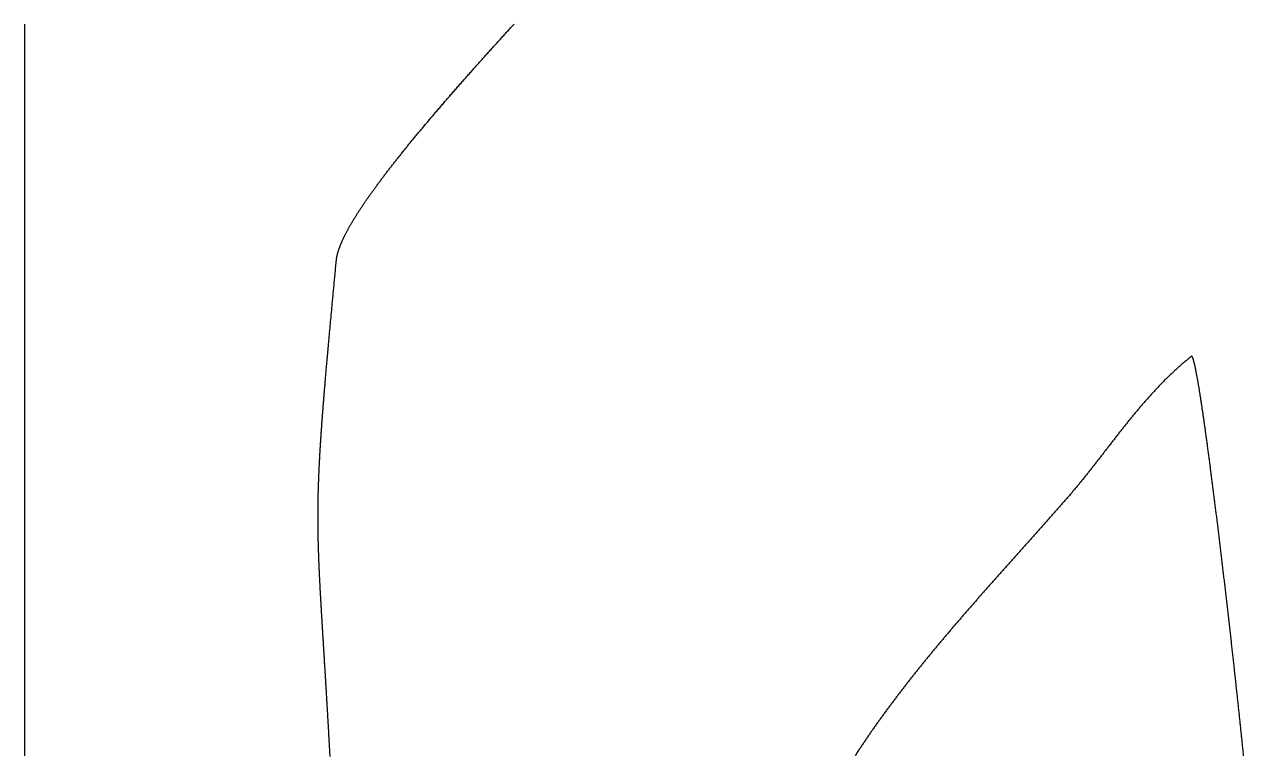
# Model space of a CAD drawing. Header units: metres. Extents: x -49 to 49, y -148 to 148.
# Drawn here: x -49.4 to 12.2, y 36.9 to 73.9 of the extents above; entities that cross this region are included whole.
import ezdxf

# ---------------------------------------------------------------- set-up
doc = ezdxf.new("R2010")
doc.units = ezdxf.units.M

msp = doc.modelspace()

# ---------------------------------------------------------------- linework, layer by layer
for points in [[(-49.402, 73.879), (-49.402, 73.829), (-49.402, 73.779), (-49.402, 73.729), (-49.402, 73.679), (-49.402, 73.629), (-49.402, 73.579), (-49.402, 73.529), (-49.402, 73.479), (-49.402, 73.429), (-49.402, 73.379), (-49.402, 73.329), (-49.402, 73.279), (-49.402, 73.229), (-49.402, 73.179), (-49.402, 73.129), (-49.402, 73.079), (-49.402, 73.029), (-49.402, 72.979), (-49.402, 72.929), (-49.402, 72.879), (-49.402, 72.829), (-49.402, 72.779), (-49.402, 72.729), (-49.402, 72.679), (-49.402, 72.629), (-49.402, 72.579), (-49.402, 72.529), (-49.402, 72.479), (-49.402, 72.429), (-49.402, 72.379), (-49.402, 72.329), (-49.402, 72.279), (-49.402, 72.229), (-49.402, 72.179), (-49.402, 72.129), (-49.402, 72.079), (-49.402, 72.029), (-49.402, 71.979), (-49.402, 71.929), (-49.402, 71.879), (-49.402, 71.829), (-49.402, 71.779), (-49.402, 71.729), (-49.402, 71.679), (-49.402, 71.629), (-49.402, 71.579), (-49.402, 71.529), (-49.402, 71.479), (-49.402, 71.429), (-49.402, 71.379), (-49.402, 71.329), (-49.402, 71.279), (-49.402, 71.229), (-49.402, 71.179), (-49.402, 71.129), (-49.402, 71.079), (-49.402, 71.029), (-49.402, 70.979), (-49.402, 70.929), (-49.402, 70.879), (-49.402, 70.829), (-49.402, 70.779), (-49.402, 70.729), (-49.402, 70.679), (-49.402, 70.629), (-49.402, 70.579), (-49.402, 70.529), (-49.402, 70.479), (-49.402, 70.429), (-49.402, 70.379), (-49.402, 70.329), (-49.402, 70.279), (-49.402, 70.229), (-49.402, 70.179), (-49.402, 70.129), (-49.402, 70.079), (-49.402, 70.029), (-49.402, 69.979), (-49.402, 69.929), (-49.402, 69.879), (-49.402, 69.829), (-49.402, 69.779), (-49.402, 69.729), (-49.402, 69.679), (-49.402, 69.629), (-49.402, 69.579), (-49.402, 69.529), (-49.402, 69.479), (-49.402, 69.429), (-49.402, 69.379), (-49.402, 69.329), (-49.402, 69.279), (-49.402, 69.229), (-49.402, 69.179), (-49.402, 69.129), (-49.402, 69.079), (-49.402, 69.029), (-49.402, 68.979), (-49.402, 68.929), (-49.402, 68.879), (-49.402, 68.829), (-49.402, 68.779), (-49.402, 68.729), (-49.402, 68.679), (-49.402, 68.629), (-49.402, 68.579), (-49.402, 68.529), (-49.402, 68.479), (-49.402, 68.429), (-49.402, 68.379), (-49.402, 68.329), (-49.402, 68.279), (-49.402, 68.229), (-49.402, 68.179), (-49.402, 68.129), (-49.402, 68.079), (-49.402, 68.029), (-49.402, 67.979), (-49.402, 67.929), (-49.402, 67.879), (-49.402, 67.829), (-49.402, 67.779), (-49.402, 67.729), (-49.402, 67.679), (-49.402, 67.629), (-49.402, 67.579), (-49.402, 67.529), (-49.402, 67.479), (-49.402, 67.429), (-49.402, 67.379), (-49.402, 67.329), (-49.402, 67.279), (-49.402, 67.229), (-49.402, 67.179), (-49.402, 67.129), (-49.402, 67.079), (-49.402, 67.029), (-49.402, 66.979), (-49.402, 66.929), (-49.402, 66.879), (-49.402, 66.829), (-49.402, 66.779), (-49.402, 66.729), (-49.402, 66.679), (-49.402, 66.629), (-49.402, 66.579), (-49.402, 66.529), (-49.402, 66.479), (-49.402, 66.429), (-49.402, 66.379), (-49.402, 66.329), (-49.402, 66.279), (-49.402, 66.229), (-49.402, 66.179), (-49.402, 66.129), (-49.402, 66.079), (-49.402, 66.029), (-49.402, 65.979), (-49.402, 65.929), (-49.402, 65.879), (-49.402, 65.829), (-49.402, 65.779), (-49.402, 65.729), (-49.402, 65.679), (-49.402, 65.629), (-49.402, 65.579), (-49.402, 65.529), (-49.402, 65.479), (-49.402, 65.429), (-49.402, 65.379), (-49.402, 65.329), (-49.402, 65.279), (-49.402, 65.229), (-49.402, 65.179), (-49.402, 65.129), (-49.402, 65.079), (-49.402, 65.029), (-49.402, 64.979), (-49.402, 64.929), (-49.402, 64.879), (-49.402, 64.829), (-49.402, 64.779), (-49.402, 64.729), (-49.402, 64.679), (-49.402, 64.629), (-49.402, 64.579), (-49.402, 64.529), (-49.402, 64.479), (-49.402, 64.429), (-49.402, 64.379), (-49.402, 64.329), (-49.402, 64.279), (-49.402, 64.229), (-49.402, 64.179), (-49.402, 64.129), (-49.402, 64.079), (-49.402, 64.029), (-49.402, 63.979), (-49.402, 63.929), (-49.402, 63.879), (-49.402, 63.829), (-49.402, 63.779), (-49.402, 63.729), (-49.402, 63.679), (-49.402, 63.629), (-49.402, 63.579), (-49.402, 63.529), (-49.402, 63.479), (-49.402, 63.429), (-49.402, 63.379), (-49.402, 63.329), (-49.402, 63.279), (-49.402, 63.229), (-49.402, 63.179), (-49.402, 63.129), (-49.402, 63.079), (-49.402, 63.029), (-49.402, 62.979), (-49.402, 62.929), (-49.402, 62.879), (-49.402, 62.829), (-49.402, 62.779), (-49.402, 62.729), (-49.402, 62.679), (-49.402, 62.629), (-49.402, 62.579), (-49.402, 62.529), (-49.402, 62.479), (-49.402, 62.429), (-49.402, 62.379), (-49.402, 62.329), (-49.402, 62.279), (-49.402, 62.229), (-49.402, 62.178), (-49.402, 62.128), (-49.402, 62.078), (-49.402, 62.028), (-49.402, 61.978), (-49.402, 61.928), (-49.402, 61.878), (-49.402, 61.828), (-49.402, 61.778), (-49.402, 61.728), (-49.402, 61.678), (-49.402, 61.628), (-49.402, 61.578), (-49.402, 61.528), (-49.402, 61.478), (-49.402, 61.428), (-49.402, 61.378), (-49.402, 61.328), (-49.402, 61.278), (-49.402, 61.228), (-49.402, 61.178), (-49.402, 61.128), (-49.402, 61.078), (-49.402, 61.028), (-49.402, 60.978), (-49.402, 60.928), (-49.402, 60.878), (-49.402, 60.828), (-49.402, 60.778), (-49.402, 60.728), (-49.402, 60.678), (-49.402, 60.628), (-49.402, 60.578), (-49.402, 60.528), (-49.402, 60.478), (-49.402, 60.428), (-49.402, 60.378), (-49.402, 60.328), (-49.402, 60.278), (-49.402, 60.228), (-49.402, 60.178), (-49.402, 60.128), (-49.402, 60.078), (-49.402, 60.028), (-49.402, 59.978), (-49.402, 59.928), (-49.402, 59.878), (-49.402, 59.828), (-49.402, 59.778), (-49.402, 59.728), (-49.402, 59.678), (-49.402, 59.628), (-49.402, 59.578), (-49.402, 59.528), (-49.402, 59.478), (-49.402, 59.428), (-49.402, 59.378), (-49.402, 59.328), (-49.402, 59.278), (-49.402, 59.228), (-49.402, 59.178), (-49.402, 59.128), (-49.402, 59.078), (-49.402, 59.028), (-49.402, 58.978), (-49.402, 58.928), (-49.402, 58.878), (-49.402, 58.828), (-49.402, 58.778), (-49.402, 58.728), (-49.402, 58.678), (-49.402, 58.628), (-49.402, 58.578), (-49.402, 58.528), (-49.402, 58.478), (-49.402, 58.428), (-49.402, 58.378), (-49.402, 58.328), (-49.402, 58.278), (-49.402, 58.228), (-49.402, 58.178), (-49.402, 58.128), (-49.402, 58.078), (-49.402, 58.028), (-49.402, 57.978), (-49.402, 57.928), (-49.402, 57.878), (-49.402, 57.828), (-49.402, 57.778), (-49.402, 57.728), (-49.402, 57.678), (-49.402, 57.628), (-49.402, 57.578), (-49.402, 57.528), (-49.402, 57.478), (-49.402, 57.428), (-49.402, 57.378), (-49.402, 57.328), (-49.402, 57.278), (-49.402, 57.228), (-49.402, 57.178), (-49.402, 57.128), (-49.402, 57.078), (-49.402, 57.028), (-49.402, 56.978), (-49.402, 56.928), (-49.402, 56.878), (-49.402, 56.828), (-49.402, 56.778), (-49.402, 56.728), (-49.402, 56.678), (-49.402, 56.628), (-49.402, 56.578), (-49.402, 56.528), (-49.402, 56.478), (-49.402, 56.428), (-49.402, 56.378), (-49.402, 56.328), (-49.402, 56.278), (-49.402, 56.228), (-49.402, 56.178), (-49.402, 56.128), (-49.402, 56.078), (-49.402, 56.028), (-49.402, 55.978), (-49.402, 55.928), (-49.402, 55.878), (-49.402, 55.828), (-49.402, 55.778), (-49.402, 55.728), (-49.402, 55.678), (-49.402, 55.628), (-49.402, 55.578), (-49.402, 55.528), (-49.402, 55.478), (-49.402, 55.428), (-49.402, 55.378), (-49.402, 55.328), (-49.402, 55.278), (-49.402, 55.228), (-49.402, 55.178), (-49.402, 55.128), (-49.402, 55.078), (-49.402, 55.028), (-49.402, 54.978), (-49.402, 54.928), (-49.402, 54.878), (-49.402, 54.828), (-49.402, 54.778), (-49.402, 54.728), (-49.402, 54.678), (-49.402, 54.628), (-49.402, 54.578), (-49.402, 54.528), (-49.402, 54.478), (-49.402, 54.428), (-49.402, 54.378), (-49.402, 54.328), (-49.402, 54.278), (-49.402, 54.228), (-49.402, 54.178), (-49.402, 54.128), (-49.402, 54.078), (-49.402, 54.028), (-49.402, 53.978), (-49.402, 53.928), (-49.402, 53.878), (-49.402, 53.828), (-49.402, 53.778), (-49.402, 53.728), (-49.402, 53.678), (-49.402, 53.628), (-49.402, 53.578), (-49.402, 53.528), (-49.402, 53.478), (-49.402, 53.428), (-49.402, 53.378), (-49.402, 53.328), (-49.402, 53.278), (-49.402, 53.228), (-49.402, 53.178), (-49.402, 53.128), (-49.402, 53.078), (-49.402, 53.028), (-49.402, 52.978), (-49.402, 52.928), (-49.402, 52.878), (-49.402, 52.828), (-49.402, 52.778), (-49.402, 52.728), (-49.402, 52.678), (-49.402, 52.628), (-49.402, 52.578), (-49.402, 52.528), (-49.402, 52.478), (-49.402, 52.428), (-49.402, 52.378), (-49.402, 52.328), (-49.402, 52.278), (-49.402, 52.228), (-49.402, 52.178), (-49.402, 52.128), (-49.402, 52.078), (-49.402, 52.028), (-49.402, 51.978), (-49.402, 51.928), (-49.402, 51.878), (-49.402, 51.828), (-49.402, 51.778), (-49.402, 51.728), (-49.402, 51.678), (-49.402, 51.628), (-49.402, 51.578), (-49.402, 51.528), (-49.402, 51.478), (-49.402, 51.428), (-49.402, 51.378), (-49.402, 51.328), (-49.402, 51.278), (-49.402, 51.228), (-49.402, 51.178), (-49.402, 51.128), (-49.402, 51.078), (-49.402, 51.028), (-49.402, 50.978), (-49.402, 50.928), (-49.402, 50.878), (-49.402, 50.828), (-49.402, 50.778), (-49.402, 50.728), (-49.402, 50.678), (-49.402, 50.628), (-49.402, 50.578), (-49.402, 50.528), (-49.402, 50.478), (-49.402, 50.428), (-49.402, 50.378), (-49.402, 50.328), (-49.402, 50.278), (-49.402, 50.228), (-49.402, 50.178), (-49.402, 50.128), (-49.402, 50.078), (-49.402, 50.028), (-49.402, 49.978), (-49.402, 49.928), (-49.402, 49.878), (-49.402, 49.828), (-49.402, 49.778), (-49.402, 49.728), (-49.402, 49.678), (-49.402, 49.628), (-49.402, 49.578), (-49.402, 49.528), (-49.402, 49.478), (-49.402, 49.428), (-49.402, 49.378), (-49.402, 49.328), (-49.402, 49.278), (-49.402, 49.228), (-49.402, 49.178), (-49.402, 49.128), (-49.402, 49.078), (-49.402, 49.028), (-49.402, 48.978), (-49.402, 48.928), (-49.402, 48.878), (-49.402, 48.828), (-49.402, 48.778), (-49.402, 48.728), (-49.402, 48.678), (-49.402, 48.628), (-49.402, 48.578), (-49.402, 48.528), (-49.402, 48.478), (-49.402, 48.428), (-49.402, 48.378), (-49.402, 48.328), (-49.402, 48.278), (-49.402, 48.228), (-49.402, 48.178), (-49.402, 48.128), (-49.402, 48.078), (-49.402, 48.028), (-49.402, 47.978), (-49.402, 47.928), (-49.402, 47.878), (-49.402, 47.828), (-49.402, 47.778), (-49.402, 47.728), (-49.402, 47.678), (-49.402, 47.628), (-49.402, 47.578), (-49.402, 47.528), (-49.402, 47.478), (-49.402, 47.428), (-49.402, 47.378), (-49.402, 47.328), (-49.402, 47.278), (-49.402, 47.228), (-49.402, 47.178), (-49.402, 47.128), (-49.402, 47.078), (-49.402, 47.028), (-49.402, 46.978), (-49.402, 46.928), (-49.402, 46.878), (-49.402, 46.828), (-49.402, 46.778), (-49.402, 46.728), (-49.402, 46.678), (-49.402, 46.628), (-49.402, 46.578), (-49.402, 46.528), (-49.402, 46.478), (-49.402, 46.428), (-49.402, 46.378), (-49.402, 46.328), (-49.402, 46.278), (-49.402, 46.228), (-49.402, 46.178), (-49.402, 46.128), (-49.402, 46.078), (-49.402, 46.028), (-49.402, 45.978), (-49.402, 45.928), (-49.402, 45.878), (-49.402, 45.828), (-49.402, 45.778), (-49.402, 45.728), (-49.402, 45.678), (-49.402, 45.628), (-49.402, 45.578), (-49.402, 45.528), (-49.402, 45.478), (-49.402, 45.428), (-49.402, 45.378), (-49.402, 45.328), (-49.402, 45.278), (-49.402, 45.228), (-49.402, 45.178), (-49.402, 45.128), (-49.402, 45.078), (-49.402, 45.028), (-49.402, 44.978), (-49.402, 44.928), (-49.402, 44.878), (-49.402, 44.828), (-49.402, 44.778), (-49.402, 44.728), (-49.402, 44.678), (-49.402, 44.628), (-49.402, 44.578), (-49.402, 44.528), (-49.402, 44.478), (-49.402, 44.427), (-49.402, 44.377), (-49.402, 44.327), (-49.402, 44.277), (-49.402, 44.227), (-49.402, 44.177), (-49.402, 44.127), (-49.402, 44.077), (-49.402, 44.027), (-49.402, 43.977), (-49.402, 43.927), (-49.402, 43.877), (-49.402, 43.827), (-49.402, 43.777), (-49.402, 43.727), (-49.402, 43.677), (-49.402, 43.627), (-49.402, 43.577), (-49.402, 43.527), (-49.402, 43.477), (-49.402, 43.427), (-49.402, 43.377), (-49.402, 43.327), (-49.402, 43.277), (-49.402, 43.227), (-49.402, 43.177), (-49.402, 43.127), (-49.402, 43.077), (-49.402, 43.027), (-49.402, 42.977), (-49.402, 42.927), (-49.402, 42.877), (-49.402, 42.827), (-49.402, 42.777), (-49.402, 42.727), (-49.402, 42.677), (-49.402, 42.627), (-49.402, 42.577), (-49.402, 42.527), (-49.402, 42.477), (-49.402, 42.427), (-49.402, 42.377), (-49.402, 42.327), (-49.402, 42.277), (-49.402, 42.227), (-49.402, 42.177), (-49.402, 42.127), (-49.402, 42.077), (-49.402, 42.027), (-49.402, 41.977), (-49.402, 41.927), (-49.402, 41.877), (-49.402, 41.827), (-49.402, 41.777), (-49.402, 41.727), (-49.402, 41.677), (-49.402, 41.627), (-49.402, 41.577), (-49.402, 41.527), (-49.402, 41.477), (-49.402, 41.427), (-49.402, 41.377), (-49.402, 41.327), (-49.402, 41.277), (-49.402, 41.227), (-49.402, 41.177), (-49.402, 41.127), (-49.402, 41.077), (-49.402, 41.027), (-49.402, 40.977), (-49.402, 40.927), (-49.402, 40.877), (-49.402, 40.827), (-49.402, 40.777), (-49.402, 40.727), (-49.402, 40.677), (-49.402, 40.627), (-49.402, 40.577), (-49.402, 40.527), (-49.402, 40.477), (-49.402, 40.427), (-49.402, 40.377), (-49.402, 40.327), (-49.402, 40.277), (-49.402, 40.227), (-49.402, 40.177), (-49.402, 40.127), (-49.402, 40.077), (-49.402, 40.027), (-49.402, 39.977), (-49.402, 39.927), (-49.402, 39.877), (-49.402, 39.827), (-49.402, 39.777), (-49.402, 39.727), (-49.402, 39.677), (-49.402, 39.627), (-49.402, 39.577), (-49.402, 39.527), (-49.402, 39.477), (-49.402, 39.427), (-49.402, 39.377), (-49.402, 39.327), (-49.402, 39.277), (-49.402, 39.227), (-49.402, 39.177), (-49.402, 39.127), (-49.402, 39.077), (-49.402, 39.027), (-49.402, 38.977), (-49.402, 38.927), (-49.402, 38.877), (-49.402, 38.827), (-49.402, 38.777), (-49.402, 38.727), (-49.402, 38.677), (-49.402, 38.627), (-49.402, 38.577), (-49.402, 38.527), (-49.402, 38.477), (-49.402, 38.427), (-49.402, 38.377), (-49.402, 38.327), (-49.402, 38.277), (-49.402, 38.227), (-49.402, 38.177), (-49.402, 38.127), (-49.402, 38.077), (-49.402, 38.027), (-49.402, 37.977), (-49.402, 37.927), (-49.402, 37.877), (-49.402, 37.827), (-49.402, 37.777), (-49.402, 37.727), (-49.402, 37.677), (-49.402, 37.627), (-49.402, 37.577), (-49.402, 37.527), (-49.402, 37.477), (-49.402, 37.427), (-49.402, 37.377), (-49.402, 37.327), (-49.402, 37.277), (-49.402, 37.227), (-49.402, 37.177), (-49.402, 37.127), (-49.402, 37.077), (-49.402, 37.027), (-49.402, 36.977), (-49.402, 36.927)], [(-33.634, 61.965), (-33.632, 61.982), (-33.63, 62), (-33.628, 62.017), (-33.626, 62.035), (-33.623, 62.053), (-33.62, 62.071), (-33.617, 62.09), (-33.614, 62.108), (-33.611, 62.127), (-33.607, 62.146), (-33.603, 62.165), (-33.599, 62.184), (-33.595, 62.203), (-33.59, 62.222), (-33.586, 62.242), (-33.581, 62.262), (-33.576, 62.282), (-33.571, 62.302), (-33.565, 62.322), (-33.56, 62.342), (-33.554, 62.363), (-33.548, 62.383), (-33.541, 62.404), (-33.535, 62.425), (-33.528, 62.446), (-33.521, 62.467), (-33.514, 62.489), (-33.507, 62.51), (-33.5, 62.532), (-33.492, 62.553), (-33.484, 62.575), (-33.476, 62.598), (-33.468, 62.62), (-33.459, 62.642), (-33.451, 62.665), (-33.442, 62.687), (-33.433, 62.71), (-33.424, 62.733), (-33.415, 62.756), (-33.405, 62.779), (-33.395, 62.803), (-33.385, 62.826), (-33.375, 62.85), (-33.365, 62.874), (-33.354, 62.898), (-33.344, 62.922), (-33.333, 62.946), (-33.322, 62.971), (-33.31, 62.995), (-33.299, 63.02), (-33.287, 63.044), (-33.275, 63.069), (-33.263, 63.094), (-33.251, 63.12), (-33.239, 63.145), (-33.226, 63.17), (-33.214, 63.196), (-33.201, 63.222), (-33.188, 63.248), (-33.174, 63.274), (-33.161, 63.3), (-33.147, 63.326), (-33.133, 63.353), (-33.119, 63.379), (-33.105, 63.406), (-33.091, 63.433), (-33.076, 63.459), (-33.062, 63.487), (-33.047, 63.514), (-33.032, 63.541), (-33.016, 63.569), (-33.001, 63.596), (-32.985, 63.624), (-32.97, 63.652), (-32.954, 63.68), (-32.938, 63.708), (-32.921, 63.736), (-32.905, 63.764), (-32.888, 63.793), (-32.872, 63.821), (-32.855, 63.85), (-32.838, 63.879), (-32.82, 63.908), (-32.803, 63.937), (-32.785, 63.966), (-32.767, 63.996), (-32.749, 64.025), (-32.731, 64.055), (-32.713, 64.085), (-32.694, 64.114), (-32.676, 64.144), (-32.657, 64.174), (-32.638, 64.205), (-32.619, 64.235), (-32.6, 64.265), (-32.58, 64.296), (-32.561, 64.327), (-32.541, 64.358), (-32.521, 64.389), (-32.501, 64.42), (-32.481, 64.451), (-32.46, 64.482), (-32.44, 64.513), (-32.419, 64.545), (-32.398, 64.577), (-32.377, 64.608), (-32.356, 64.64), (-32.334, 64.672), (-32.313, 64.704), (-32.291, 64.737), (-32.269, 64.769), (-32.247, 64.801), (-32.225, 64.834), (-32.203, 64.866), (-32.181, 64.899), (-32.158, 64.932), (-32.135, 64.965), (-32.112, 64.998), (-32.089, 65.032), (-32.066, 65.065), (-32.043, 65.098), (-32.019, 65.132), (-31.996, 65.165), (-31.972, 65.199), (-31.948, 65.233), (-31.924, 65.267), (-31.9, 65.301), (-31.875, 65.335), (-31.851, 65.37), (-31.826, 65.404), (-31.801, 65.439), (-31.776, 65.473), (-31.751, 65.508), (-31.726, 65.543), (-31.701, 65.578), (-31.675, 65.613), (-31.649, 65.648), (-31.624, 65.683), (-31.598, 65.719), (-31.572, 65.754), (-31.545, 65.79), (-31.519, 65.825), (-31.492, 65.861), (-31.466, 65.897), (-31.439, 65.933), (-31.412, 65.969), (-31.385, 66.005), (-31.358, 66.041), (-31.331, 66.078), (-31.303, 66.114), (-31.275, 66.151), (-31.248, 66.187), (-31.22, 66.224), (-31.192, 66.261), (-31.164, 66.298), (-31.135, 66.335), (-31.107, 66.372), (-31.079, 66.409), (-31.05, 66.447), (-31.021, 66.484), (-30.992, 66.522), (-30.963, 66.559), (-30.934, 66.597), (-30.905, 66.635), (-30.875, 66.673), (-30.846, 66.71), (-30.816, 66.749), (-30.786, 66.787), (-30.756, 66.825), (-30.726, 66.863), (-30.696, 66.902), (-30.666, 66.94), (-30.635, 66.979), (-30.605, 67.018), (-30.574, 67.056), (-30.543, 67.095), (-30.512, 67.134), (-30.481, 67.173), (-30.45, 67.212), (-30.419, 67.252), (-30.387, 67.291), (-30.356, 67.33), (-30.324, 67.37), (-30.292, 67.409), (-30.261, 67.449), (-30.229, 67.489), (-30.197, 67.528), (-30.164, 67.568), (-30.132, 67.608), (-30.099, 67.648), (-30.067, 67.689), (-30.034, 67.729), (-30.001, 67.769), (-29.969, 67.809), (-29.935, 67.85), (-29.902, 67.89), (-29.869, 67.931), (-29.836, 67.972), (-29.802, 68.013), (-29.769, 68.053), (-29.735, 68.094), (-29.701, 68.135), (-29.667, 68.176), (-29.633, 68.218), (-29.599, 68.259), (-29.565, 68.3), (-29.531, 68.342), (-29.496, 68.383), (-29.462, 68.425), (-29.427, 68.466), (-29.392, 68.508), (-29.357, 68.55), (-29.322, 68.591), (-29.287, 68.633), (-29.252, 68.675), (-29.217, 68.717), (-29.182, 68.76), (-29.146, 68.802), (-29.111, 68.844), (-29.075, 68.886), (-29.039, 68.929), (-29.003, 68.971), (-28.967, 69.014), (-28.931, 69.056), (-28.895, 69.099), (-28.859, 69.142), (-28.822, 69.185), (-28.786, 69.228), (-28.749, 69.271), (-28.713, 69.314), (-28.676, 69.357), (-28.639, 69.4), (-28.602, 69.443), (-28.565, 69.486), (-28.528, 69.53), (-28.491, 69.573), (-28.454, 69.616), (-28.416, 69.66), (-28.379, 69.704), (-28.341, 69.747), (-28.304, 69.791), (-28.266, 69.835), (-28.228, 69.879), (-28.19, 69.923), (-28.152, 69.967), (-28.114, 70.011), (-28.076, 70.055), (-28.038, 70.099), (-27.999, 70.143), (-27.961, 70.187), (-27.922, 70.232), (-27.884, 70.276), (-27.845, 70.32), (-27.806, 70.365), (-27.767, 70.409), (-27.729, 70.454), (-27.69, 70.499), (-27.65, 70.543), (-27.611, 70.588), (-27.572, 70.633), (-27.533, 70.678), (-27.493, 70.723), (-27.454, 70.768), (-27.414, 70.813), (-27.375, 70.858), (-27.335, 70.903), (-27.295, 70.948), (-27.255, 70.993), (-27.215, 71.039), (-27.175, 71.084), (-27.135, 71.129), (-27.095, 71.175), (-27.055, 71.22), (-27.015, 71.266), (-26.974, 71.311), (-26.934, 71.357), (-26.893, 71.403), (-26.853, 71.448), (-26.812, 71.494), (-26.771, 71.54), (-26.73, 71.586), (-26.69, 71.632), (-26.649, 71.678), (-26.608, 71.724), (-26.567, 71.77), (-26.525, 71.816), (-26.484, 71.862), (-26.443, 71.908), (-26.402, 71.954), (-26.36, 72.001), (-26.319, 72.047), (-26.277, 72.093), (-26.236, 72.14), (-26.194, 72.186), (-26.152, 72.233), (-26.11, 72.279), (-26.069, 72.326), (-26.027, 72.372), (-25.985, 72.419), (-25.943, 72.466), (-25.901, 72.512), (-25.859, 72.559), (-25.816, 72.606), (-25.774, 72.653), (-25.732, 72.699), (-25.689, 72.746), (-25.647, 72.793), (-25.605, 72.84), (-25.562, 72.887), (-25.519, 72.934), (-25.477, 72.981), (-25.434, 73.028), (-25.391, 73.075), (-25.349, 73.123), (-25.306, 73.17), (-25.263, 73.217), (-25.22, 73.264), (-25.177, 73.312), (-25.134, 73.359), (-25.091, 73.406), (-25.048, 73.454), (-25.004, 73.501), (-24.961, 73.548), (-24.918, 73.596), (-24.875, 73.643), (-24.831, 73.691), (-24.788, 73.738), (-24.744, 73.786), (-24.701, 73.834), (-24.657, 73.881)], [(-33.952, 36.896), (-33.956, 36.972), (-33.96, 37.048), (-33.964, 37.123), (-33.968, 37.197), (-33.972, 37.272), (-33.976, 37.346), (-33.98, 37.42), (-33.984, 37.493), (-33.989, 37.566), (-33.993, 37.639), (-33.997, 37.711), (-34.001, 37.783), (-34.005, 37.855), (-34.009, 37.926), (-34.013, 37.998), (-34.017, 38.068), (-34.021, 38.139), (-34.025, 38.209), (-34.029, 38.279), (-34.033, 38.348), (-34.037, 38.417), (-34.041, 38.486), (-34.045, 38.555), (-34.049, 38.623), (-34.053, 38.691), (-34.056, 38.759), (-34.06, 38.826), (-34.064, 38.893), (-34.068, 38.96), (-34.072, 39.026), (-34.076, 39.092), (-34.08, 39.158), (-34.083, 39.224), (-34.087, 39.289), (-34.091, 39.354), (-34.095, 39.419), (-34.099, 39.483), (-34.103, 39.547), (-34.106, 39.611), (-34.11, 39.674), (-34.114, 39.737), (-34.118, 39.8), (-34.121, 39.863), (-34.125, 39.925), (-34.129, 39.987), (-34.132, 40.049), (-34.136, 40.11), (-34.14, 40.172), (-34.143, 40.233), (-34.147, 40.293), (-34.151, 40.354), (-34.154, 40.414), (-34.158, 40.474), (-34.161, 40.533), (-34.165, 40.593), (-34.169, 40.652), (-34.172, 40.71), (-34.176, 40.769), (-34.179, 40.827), (-34.183, 40.885), (-34.186, 40.943), (-34.19, 41), (-34.193, 41.058), (-34.197, 41.115), (-34.2, 41.171), (-34.204, 41.228), (-34.207, 41.284), (-34.211, 41.34), (-34.214, 41.396), (-34.217, 41.451), (-34.221, 41.506), (-34.224, 41.561), (-34.228, 41.616), (-34.231, 41.671), (-34.234, 41.725), (-34.238, 41.779), (-34.241, 41.833), (-34.244, 41.886), (-34.247, 41.939), (-34.251, 41.992), (-34.254, 42.045), (-34.257, 42.098), (-34.26, 42.15), (-34.264, 42.202), (-34.267, 42.254), (-34.27, 42.306), (-34.273, 42.358), (-34.276, 42.409), (-34.279, 42.46), (-34.283, 42.511), (-34.286, 42.561), (-34.289, 42.612), (-34.292, 42.662), (-34.295, 42.712), (-34.298, 42.762), (-34.301, 42.811), (-34.304, 42.861), (-34.307, 42.91), (-34.31, 42.959), (-34.313, 43.007), (-34.316, 43.056), (-34.319, 43.104), (-34.322, 43.152), (-34.325, 43.2), (-34.328, 43.248), (-34.331, 43.295), (-34.334, 43.343), (-34.336, 43.39), (-34.339, 43.437), (-34.342, 43.484), (-34.345, 43.53), (-34.348, 43.576), (-34.351, 43.623), (-34.353, 43.669), (-34.356, 43.714), (-34.359, 43.76), (-34.362, 43.805), (-34.364, 43.851), (-34.367, 43.896), (-34.37, 43.941), (-34.372, 43.986), (-34.375, 44.03), (-34.378, 44.074), (-34.38, 44.119), (-34.383, 44.163), (-34.385, 44.207), (-34.388, 44.25), (-34.391, 44.294), (-34.393, 44.337), (-34.396, 44.38), (-34.398, 44.424), (-34.401, 44.466), (-34.403, 44.509), (-34.406, 44.552), (-34.408, 44.594), (-34.41, 44.636), (-34.413, 44.679), (-34.415, 44.721), (-34.418, 44.762), (-34.42, 44.804), (-34.422, 44.846), (-34.425, 44.887), (-34.427, 44.928), (-34.429, 44.969), (-34.431, 45.01), (-34.434, 45.051), (-34.436, 45.092), (-34.438, 45.132), (-34.44, 45.173), (-34.443, 45.213), (-34.445, 45.253), (-34.447, 45.293), (-34.449, 45.333), (-34.451, 45.373), (-34.453, 45.412), (-34.455, 45.452), (-34.457, 45.491), (-34.459, 45.53), (-34.461, 45.569), (-34.463, 45.608), (-34.465, 45.647), (-34.467, 45.686), (-34.469, 45.725), (-34.471, 45.763), (-34.473, 45.801), (-34.475, 45.84), (-34.477, 45.878), (-34.479, 45.916), (-34.481, 45.954), (-34.483, 45.992), (-34.484, 46.03), (-34.486, 46.067), (-34.488, 46.105), (-34.49, 46.142), (-34.491, 46.18), (-34.493, 46.217), (-34.495, 46.254), (-34.496, 46.291), (-34.498, 46.328), (-34.5, 46.365), (-34.501, 46.402), (-34.503, 46.438), (-34.504, 46.475), (-34.506, 46.511), (-34.508, 46.548), (-34.509, 46.584), (-34.511, 46.62), (-34.512, 46.656), (-34.514, 46.693), (-34.515, 46.729), (-34.516, 46.764), (-34.518, 46.8), (-34.519, 46.836), (-34.521, 46.872), (-34.522, 46.907), (-34.523, 46.943), (-34.524, 46.978), (-34.526, 47.014), (-34.527, 47.049), (-34.528, 47.085), (-34.529, 47.12), (-34.531, 47.155), (-34.532, 47.19), (-34.533, 47.225), (-34.534, 47.26), (-34.535, 47.295), (-34.536, 47.33), (-34.537, 47.365), (-34.538, 47.399), (-34.539, 47.434), (-34.541, 47.469), (-34.541, 47.503), (-34.542, 47.538), (-34.543, 47.572), (-34.544, 47.607), (-34.545, 47.641), (-34.546, 47.676), (-34.547, 47.71), (-34.548, 47.744), (-34.549, 47.779), (-34.549, 47.813), (-34.55, 47.847), (-34.551, 47.881), (-34.552, 47.916), (-34.552, 47.95), (-34.553, 47.984), (-34.554, 48.018), (-34.554, 48.052), (-34.555, 48.086), (-34.556, 48.12), (-34.556, 48.154), (-34.557, 48.188), (-34.557, 48.222), (-34.558, 48.256), (-34.558, 48.289), (-34.559, 48.323), (-34.559, 48.357), (-34.56, 48.391), (-34.56, 48.425), (-34.56, 48.459), (-34.561, 48.492), (-34.561, 48.526), (-34.561, 48.56), (-34.562, 48.594), (-34.562, 48.628), (-34.562, 48.662), (-34.562, 48.695), (-34.563, 48.729), (-34.563, 48.763), (-34.563, 48.797), (-34.563, 48.831), (-34.563, 48.864), (-34.563, 48.898), (-34.563, 48.932), (-34.563, 48.966), (-34.563, 49), (-34.563, 49.034), (-34.563, 49.068), (-34.563, 49.101), (-34.563, 49.135), (-34.563, 49.169), (-34.563, 49.203), (-34.563, 49.237), (-34.562, 49.271), (-34.562, 49.305), (-34.562, 49.339), (-34.562, 49.374), (-34.561, 49.408), (-34.561, 49.442), (-34.561, 49.476), (-34.561, 49.51), (-34.56, 49.545), (-34.56, 49.579), (-34.559, 49.613), (-34.559, 49.648), (-34.558, 49.682), (-34.558, 49.716), (-34.557, 49.751), (-34.557, 49.786), (-34.556, 49.82), (-34.556, 49.855), (-34.555, 49.889), (-34.554, 49.924), (-34.554, 49.959), (-34.553, 49.994), (-34.552, 50.029), (-34.551, 50.064), (-34.551, 50.099), (-34.55, 50.134), (-34.549, 50.169), (-34.548, 50.204), (-34.547, 50.239), (-34.546, 50.275), (-34.545, 50.31), (-34.545, 50.346), (-34.544, 50.381), (-34.543, 50.417), (-34.541, 50.452), (-34.54, 50.488), (-34.539, 50.524), (-34.538, 50.56), (-34.537, 50.596), (-34.536, 50.632), (-34.535, 50.668), (-34.533, 50.704), (-34.532, 50.741), (-34.531, 50.777), (-34.53, 50.813), (-34.528, 50.85), (-34.527, 50.887), (-34.526, 50.923), (-34.524, 50.96), (-34.523, 50.997), (-34.521, 51.034), (-34.52, 51.071), (-34.518, 51.108), (-34.517, 51.146), (-34.515, 51.183), (-34.514, 51.221), (-34.512, 51.258), (-34.51, 51.296), (-34.509, 51.334), (-34.507, 51.372), (-34.505, 51.41), (-34.503, 51.448), (-34.502, 51.486), (-34.5, 51.525), (-34.498, 51.563), (-34.496, 51.602), (-34.494, 51.64), (-34.492, 51.679), (-34.49, 51.718), (-34.488, 51.757), (-34.486, 51.796), (-34.484, 51.836), (-34.482, 51.875), (-34.48, 51.915), (-34.478, 51.954), (-34.476, 51.994), (-34.474, 52.034), (-34.471, 52.074), (-34.469, 52.114), (-34.467, 52.155), (-34.465, 52.195), (-34.462, 52.236), (-34.46, 52.277), (-34.458, 52.317), (-34.455, 52.358), (-34.453, 52.4), (-34.45, 52.441), (-34.448, 52.482), (-34.445, 52.524), (-34.443, 52.566), (-34.44, 52.608), (-34.438, 52.65), (-34.435, 52.692), (-34.432, 52.734), (-34.43, 52.777), (-34.427, 52.82), (-34.424, 52.862), (-34.421, 52.905), (-34.418, 52.949), (-34.416, 52.992), (-34.413, 53.035), (-34.41, 53.079), (-34.407, 53.123), (-34.404, 53.167), (-34.401, 53.211), (-34.398, 53.255), (-34.395, 53.3), (-34.392, 53.345), (-34.389, 53.389), (-34.385, 53.434), (-34.382, 53.48), (-34.379, 53.525), (-34.376, 53.571), (-34.373, 53.616), (-34.369, 53.662), (-34.366, 53.708), (-34.363, 53.755), (-34.359, 53.801), (-34.356, 53.848), (-34.352, 53.895), (-34.349, 53.942), (-34.345, 53.989), (-34.342, 54.037), (-34.338, 54.084), (-34.334, 54.132), (-34.331, 54.18), (-34.327, 54.228), (-34.323, 54.277), (-34.32, 54.325), (-34.316, 54.374), (-34.312, 54.423), (-34.308, 54.473), (-34.304, 54.522), (-34.301, 54.572), (-34.297, 54.622), (-34.293, 54.672), (-34.289, 54.722), (-34.285, 54.773), (-34.281, 54.823), (-34.277, 54.874), (-34.272, 54.925), (-34.268, 54.977), (-34.264, 55.028), (-34.26, 55.08), (-34.256, 55.132), (-34.251, 55.185), (-34.247, 55.237), (-34.243, 55.29), (-34.238, 55.343), (-34.234, 55.396), (-34.229, 55.45), (-34.225, 55.503), (-34.22, 55.557), (-34.216, 55.611), (-34.211, 55.666), (-34.207, 55.721), (-34.202, 55.775), (-34.197, 55.831), (-34.193, 55.886), (-34.188, 55.942), (-34.183, 55.997), (-34.178, 56.054), (-34.174, 56.11), (-34.169, 56.167), (-34.164, 56.223), (-34.159, 56.281), (-34.154, 56.338), (-34.149, 56.396), (-34.144, 56.454), (-34.139, 56.512), (-34.134, 56.57), (-34.128, 56.629), (-34.123, 56.688), (-34.118, 56.747), (-34.113, 56.806), (-34.108, 56.866), (-34.102, 56.926), (-34.097, 56.987), (-34.091, 57.047), (-34.086, 57.108), (-34.081, 57.169), (-34.075, 57.23), (-34.07, 57.292), (-34.064, 57.354), (-34.058, 57.416), (-34.053, 57.479), (-34.047, 57.542), (-34.041, 57.605), (-34.036, 57.668), (-34.03, 57.732), (-34.024, 57.796), (-34.018, 57.86), (-34.012, 57.924), (-34.007, 57.989), (-34.001, 58.054), (-33.995, 58.12), (-33.989, 58.186), (-33.983, 58.252), (-33.977, 58.318), (-33.97, 58.384), (-33.964, 58.451), (-33.958, 58.519), (-33.952, 58.586), (-33.946, 58.654), (-33.939, 58.722), (-33.933, 58.791), (-33.927, 58.859), (-33.92, 58.928), (-33.914, 58.998), (-33.907, 59.068), (-33.901, 59.138), (-33.894, 59.208), (-33.888, 59.279), (-33.881, 59.35), (-33.874, 59.421), (-33.868, 59.493), (-33.861, 59.565), (-33.854, 59.637), (-33.847, 59.709), (-33.841, 59.782), (-33.834, 59.856), (-33.827, 59.929), (-33.82, 60.003), (-33.813, 60.078), (-33.806, 60.152), (-33.799, 60.227), (-33.792, 60.302), (-33.785, 60.378), (-33.777, 60.454), (-33.77, 60.53), (-33.763, 60.607), (-33.756, 60.684), (-33.748, 60.761), (-33.741, 60.839), (-33.734, 60.917), (-33.726, 60.996), (-33.719, 61.074), (-33.711, 61.154), (-33.704, 61.233), (-33.696, 61.313), (-33.688, 61.393), (-33.681, 61.474), (-33.673, 61.555), (-33.665, 61.636), (-33.658, 61.717), (-33.65, 61.799), (-33.642, 61.882), (-33.634, 61.965)], [(9.575, 57.098), (9.536, 57.067), (9.497, 57.036), (9.458, 57.005), (9.419, 56.973), (9.38, 56.942), (9.341, 56.91), (9.303, 56.879), (9.264, 56.847), (9.226, 56.815), (9.188, 56.783), (9.15, 56.751), (9.112, 56.718), (9.074, 56.686), (9.036, 56.653), (8.999, 56.621), (8.961, 56.588), (8.924, 56.555), (8.887, 56.522), (8.85, 56.488), (8.813, 56.455), (8.776, 56.422), (8.739, 56.388), (8.703, 56.355), (8.666, 56.321), (8.63, 56.287), (8.593, 56.253), (8.557, 56.219), (8.521, 56.184), (8.485, 56.15), (8.449, 56.116), (8.413, 56.081), (8.378, 56.046), (8.342, 56.012), (8.307, 55.977), (8.271, 55.942), (8.236, 55.907), (8.201, 55.872), (8.165, 55.836), (8.13, 55.801), (8.095, 55.765), (8.061, 55.73), (8.026, 55.694), (7.991, 55.658), (7.957, 55.623), (7.922, 55.587), (7.888, 55.551), (7.853, 55.514), (7.819, 55.478), (7.785, 55.442), (7.751, 55.405), (7.717, 55.369), (7.683, 55.332), (7.649, 55.296), (7.616, 55.259), (7.582, 55.222), (7.548, 55.185), (7.515, 55.148), (7.481, 55.111), (7.448, 55.074), (7.415, 55.037), (7.381, 55), (7.348, 54.962), (7.315, 54.925), (7.282, 54.887), (7.249, 54.85), (7.216, 54.812), (7.183, 54.775), (7.151, 54.737), (7.118, 54.699), (7.085, 54.661), (7.053, 54.623), (7.02, 54.585), (6.988, 54.547), (6.955, 54.509), (6.923, 54.471), (6.891, 54.432), (6.858, 54.394), (6.826, 54.356), (6.794, 54.317), (6.762, 54.279), (6.73, 54.24), (6.698, 54.202), (6.666, 54.163), (6.634, 54.124), (6.602, 54.085), (6.57, 54.047), (6.539, 54.008), (6.507, 53.969), (6.475, 53.93), (6.444, 53.891), (6.412, 53.852), (6.381, 53.813), (6.349, 53.774), (6.318, 53.735), (6.286, 53.696), (6.255, 53.656), (6.223, 53.617), (6.192, 53.578), (6.161, 53.538), (6.129, 53.499), (6.098, 53.46), (6.067, 53.42), (6.036, 53.381), (6.004, 53.341), (5.973, 53.302), (5.942, 53.262), (5.911, 53.223), (5.88, 53.183), (5.849, 53.144), (5.818, 53.104), (5.787, 53.065), (5.756, 53.025), (5.725, 52.985), (5.694, 52.946), (5.663, 52.906), (5.632, 52.866), (5.601, 52.826), (5.57, 52.787), (5.539, 52.747), (5.509, 52.707), (5.478, 52.667), (5.447, 52.628), (5.416, 52.588), (5.385, 52.548), (5.354, 52.508), (5.323, 52.468), (5.292, 52.429), (5.262, 52.389), (5.231, 52.349), (5.2, 52.309), (5.169, 52.269), (5.138, 52.23), (5.107, 52.19), (5.077, 52.15), (5.046, 52.11), (5.015, 52.07), (4.984, 52.031), (4.953, 51.991), (4.922, 51.951), (4.891, 51.911), (4.86, 51.872), (4.829, 51.832), (4.798, 51.792), (4.768, 51.752), (4.737, 51.713), (4.706, 51.673), (4.675, 51.634), (4.644, 51.594), (4.612, 51.554), (4.581, 51.515), (4.55, 51.475), (4.519, 51.436), (4.488, 51.396), (4.457, 51.357), (4.426, 51.317), (4.394, 51.278), (4.363, 51.238), (4.332, 51.199), (4.301, 51.16), (4.269, 51.121), (4.238, 51.081), (4.207, 51.042), (4.175, 51.003), (4.144, 50.964), (4.112, 50.925), (4.081, 50.886), (4.049, 50.846), (4.017, 50.808), (3.986, 50.769), (3.954, 50.73), (3.922, 50.691), (3.891, 50.652), (3.859, 50.613), (3.827, 50.575), (3.795, 50.536), (3.763, 50.497), (3.731, 50.459), (3.699, 50.42), (3.667, 50.382), (3.635, 50.343), (3.602, 50.305), (3.57, 50.267), (3.538, 50.228), (3.505, 50.19), (3.473, 50.152), (3.44, 50.114), (3.408, 50.076), (3.375, 50.038), (3.342, 50), (3.31, 49.963), (3.277, 49.925), (3.244, 49.887), (3.211, 49.85)], [(12.209, 36.926), (12.203, 36.985), (12.197, 37.045), (12.191, 37.105), (12.185, 37.165), (12.179, 37.225), (12.173, 37.286), (12.167, 37.347), (12.16, 37.408), (12.154, 37.469), (12.148, 37.531), (12.141, 37.593), (12.135, 37.655), (12.129, 37.717), (12.122, 37.78), (12.116, 37.842), (12.109, 37.905), (12.103, 37.969), (12.096, 38.032), (12.09, 38.095), (12.083, 38.159), (12.076, 38.223), (12.07, 38.287), (12.063, 38.352), (12.056, 38.416), (12.05, 38.481), (12.043, 38.546), (12.036, 38.611), (12.029, 38.677), (12.022, 38.742), (12.015, 38.808), (12.008, 38.874), (12.001, 38.94), (11.994, 39.006), (11.987, 39.073), (11.98, 39.14), (11.973, 39.206), (11.966, 39.273), (11.959, 39.341), (11.952, 39.408), (11.944, 39.475), (11.937, 39.543), (11.93, 39.611), (11.923, 39.679), (11.915, 39.747), (11.908, 39.815), (11.901, 39.884), (11.893, 39.952), (11.886, 40.021), (11.879, 40.09), (11.871, 40.159), (11.864, 40.228), (11.856, 40.297), (11.849, 40.367), (11.841, 40.436), (11.833, 40.506), (11.826, 40.576), (11.818, 40.646), (11.811, 40.716), (11.803, 40.786), (11.795, 40.856), (11.788, 40.926), (11.78, 40.997), (11.772, 41.068), (11.764, 41.138), (11.757, 41.209), (11.749, 41.28), (11.741, 41.351), (11.733, 41.422), (11.725, 41.494), (11.717, 41.565), (11.71, 41.636), (11.702, 41.708), (11.694, 41.78), (11.686, 41.851), (11.678, 41.923), (11.67, 41.995), (11.662, 42.067), (11.654, 42.139), (11.646, 42.211), (11.638, 42.283), (11.63, 42.356), (11.621, 42.428), (11.613, 42.5), (11.605, 42.573), (11.597, 42.645), (11.589, 42.718), (11.581, 42.79), (11.573, 42.863), (11.564, 42.936), (11.556, 43.009), (11.548, 43.082), (11.54, 43.154), (11.531, 43.227), (11.523, 43.3), (11.515, 43.373), (11.507, 43.446), (11.498, 43.52), (11.49, 43.593), (11.482, 43.666), (11.473, 43.739), (11.465, 43.812), (11.456, 43.885), (11.448, 43.959), (11.44, 44.032), (11.431, 44.105), (11.423, 44.179), (11.414, 44.252), (11.406, 44.325), (11.398, 44.399), (11.389, 44.472), (11.381, 44.545), (11.372, 44.619), (11.364, 44.692), (11.355, 44.765), (11.347, 44.839), (11.338, 44.912), (11.33, 44.985), (11.321, 45.059), (11.313, 45.132), (11.304, 45.205), (11.296, 45.279), (11.287, 45.352), (11.278, 45.425), (11.27, 45.498), (11.261, 45.572), (11.253, 45.645), (11.244, 45.718), (11.236, 45.791), (11.227, 45.864), (11.218, 45.937), (11.21, 46.01), (11.201, 46.083), (11.193, 46.156), (11.184, 46.229), (11.175, 46.301), (11.167, 46.374), (11.158, 46.447), (11.149, 46.519), (11.141, 46.592), (11.132, 46.664), (11.124, 46.737), (11.115, 46.809), (11.106, 46.881), (11.098, 46.954), (11.089, 47.026), (11.08, 47.098), (11.072, 47.17), (11.063, 47.242), (11.054, 47.314), (11.046, 47.385), (11.037, 47.457), (11.028, 47.529), (11.02, 47.6), (11.011, 47.672), (11.003, 47.743), (10.994, 47.814), (10.985, 47.885), (10.977, 47.956), (10.968, 48.027), (10.959, 48.098), (10.951, 48.169), (10.942, 48.239), (10.934, 48.31), (10.925, 48.38), (10.916, 48.45), (10.908, 48.52), (10.899, 48.59), (10.89, 48.66), (10.882, 48.73), (10.873, 48.8), (10.865, 48.869), (10.856, 48.939), (10.848, 49.008), (10.839, 49.077), (10.83, 49.146), (10.822, 49.215), (10.813, 49.283), (10.805, 49.352), (10.796, 49.42), (10.788, 49.488), (10.779, 49.556), (10.771, 49.624), (10.762, 49.692), (10.754, 49.76), (10.745, 49.827), (10.737, 49.894), (10.728, 49.961), (10.72, 50.028), (10.711, 50.095), (10.703, 50.162), (10.694, 50.228), (10.686, 50.294), (10.678, 50.36), (10.669, 50.426), (10.661, 50.492), (10.652, 50.557), (10.644, 50.623), (10.636, 50.688), (10.627, 50.753), (10.619, 50.817), (10.611, 50.882), (10.602, 50.946), (10.594, 51.01), (10.586, 51.074), (10.577, 51.138), (10.569, 51.201), (10.561, 51.265), (10.553, 51.328), (10.544, 51.391), (10.536, 51.453), (10.528, 51.516), (10.52, 51.578), (10.512, 51.64), (10.504, 51.702), (10.495, 51.763), (10.487, 51.824), (10.479, 51.885), (10.471, 51.946), (10.463, 52.007), (10.455, 52.067), (10.447, 52.127), (10.439, 52.187), (10.431, 52.247), (10.423, 52.306), (10.415, 52.365), (10.407, 52.424), (10.399, 52.482), (10.391, 52.541), (10.383, 52.599), (10.376, 52.657), (10.368, 52.714), (10.36, 52.771), (10.352, 52.828), (10.344, 52.885), (10.337, 52.942), (10.329, 52.998), (10.321, 53.054), (10.313, 53.109), (10.306, 53.165), (10.298, 53.22), (10.29, 53.274), (10.283, 53.329), (10.275, 53.383), (10.268, 53.437), (10.26, 53.49), (10.253, 53.544), (10.245, 53.597), (10.238, 53.649), (10.23, 53.702), (10.223, 53.754), (10.215, 53.806), (10.208, 53.857), (10.201, 53.908), (10.193, 53.959), (10.186, 54.009), (10.179, 54.06), (10.171, 54.109), (10.164, 54.159), (10.157, 54.208), (10.15, 54.257), (10.143, 54.305), (10.136, 54.354), (10.129, 54.401), (10.121, 54.449), (10.114, 54.496), (10.107, 54.543), (10.1, 54.589), (10.094, 54.636), (10.087, 54.681), (10.08, 54.727), (10.073, 54.772), (10.066, 54.817), (10.059, 54.861), (10.052, 54.905), (10.046, 54.948), (10.039, 54.992), (10.032, 55.035), (10.026, 55.077), (10.019, 55.119), (10.012, 55.161), (10.006, 55.202), (9.999, 55.243), (9.993, 55.284), (9.986, 55.324), (9.98, 55.364), (9.974, 55.404), (9.967, 55.443), (9.961, 55.481), (9.955, 55.52), (9.948, 55.558), (9.942, 55.595), (9.936, 55.632), (9.93, 55.669), (9.924, 55.705), (9.917, 55.741), (9.911, 55.776), (9.905, 55.811), (9.899, 55.846), (9.893, 55.88), (9.888, 55.914), (9.882, 55.947), (9.876, 55.98), (9.87, 56.013), (9.864, 56.045), (9.858, 56.077), (9.853, 56.108), (9.847, 56.138), (9.842, 56.169), (9.836, 56.199), (9.83, 56.228), (9.825, 56.257), (9.819, 56.286), (9.814, 56.314), (9.809, 56.341), (9.803, 56.369), (9.798, 56.395), (9.793, 56.422), (9.788, 56.448), (9.782, 56.473), (9.777, 56.498), (9.772, 56.522), (9.767, 56.546), (9.762, 56.57), (9.757, 56.593), (9.752, 56.615), (9.747, 56.637), (9.742, 56.659), (9.738, 56.68), (9.733, 56.701), (9.728, 56.721), (9.723, 56.74), (9.719, 56.759), (9.714, 56.778), (9.71, 56.796), (9.705, 56.814), (9.701, 56.831), (9.696, 56.848), (9.692, 56.864), (9.688, 56.879), (9.683, 56.895), (9.679, 56.909), (9.675, 56.923), (9.671, 56.937), (9.667, 56.95), (9.663, 56.962), (9.659, 56.974), (9.655, 56.986), (9.651, 56.997), (9.647, 57.007), (9.643, 57.017), (9.639, 57.026), (9.636, 57.035), (9.632, 57.044), (9.629, 57.051), (9.625, 57.058), (9.621, 57.065), (9.618, 57.071), (9.615, 57.077), (9.611, 57.082), (9.608, 57.086), (9.605, 57.09), (9.602, 57.093), (9.598, 57.096), (9.595, 57.098), (9.592, 57.1), (9.589, 57.101), (9.586, 57.101), (9.583, 57.101), (9.581, 57.101), (9.578, 57.099), (9.575, 57.098)], [(3.211, 49.85), (3.177, 49.811), (3.144, 49.773), (3.11, 49.735), (3.077, 49.697), (3.043, 49.659), (3.009, 49.62), (2.976, 49.582), (2.942, 49.544), (2.908, 49.506), (2.875, 49.468), (2.841, 49.43), (2.807, 49.391), (2.774, 49.353), (2.74, 49.315), (2.706, 49.277), (2.673, 49.239), (2.639, 49.201), (2.605, 49.163), (2.572, 49.125), (2.538, 49.087), (2.504, 49.049), (2.47, 49.011), (2.437, 48.973), (2.403, 48.935), (2.369, 48.897), (2.335, 48.859), (2.302, 48.821), (2.268, 48.783), (2.234, 48.745), (2.2, 48.707), (2.167, 48.669), (2.133, 48.631), (2.099, 48.593), (2.065, 48.555), (2.032, 48.517), (1.998, 48.479), (1.964, 48.441), (1.93, 48.403), (1.897, 48.366), (1.863, 48.328), (1.829, 48.29), (1.795, 48.252), (1.761, 48.214), (1.728, 48.176), (1.694, 48.138), (1.66, 48.1), (1.626, 48.063), (1.592, 48.025), (1.559, 47.987), (1.525, 47.949), (1.491, 47.911), (1.457, 47.873), (1.423, 47.836), (1.39, 47.798), (1.356, 47.76), (1.322, 47.722), (1.288, 47.684), (1.254, 47.647), (1.221, 47.609), (1.187, 47.571), (1.153, 47.533), (1.119, 47.496), (1.086, 47.458), (1.052, 47.42), (1.018, 47.382), (0.984, 47.344), (0.95, 47.307), (0.917, 47.269), (0.883, 47.231), (0.849, 47.193), (0.815, 47.156), (0.782, 47.118), (0.748, 47.08), (0.714, 47.043), (0.68, 47.005), (0.647, 46.967), (0.613, 46.929), (0.579, 46.892), (0.546, 46.854), (0.512, 46.816), (0.478, 46.778), (0.444, 46.741), (0.411, 46.703), (0.377, 46.665), (0.343, 46.628), (0.31, 46.59), (0.276, 46.552), (0.242, 46.514), (0.209, 46.477), (0.175, 46.439), (0.141, 46.401), (0.108, 46.364), (0.074, 46.326), (0.041, 46.288), (0.007, 46.251), (-0.027, 46.213), (-0.06, 46.175), (-0.094, 46.137), (-0.127, 46.1), (-0.161, 46.062), (-0.195, 46.024), (-0.228, 45.987), (-0.262, 45.949), (-0.295, 45.911), (-0.329, 45.873), (-0.362, 45.836), (-0.396, 45.798), (-0.429, 45.76), (-0.463, 45.723), (-0.496, 45.685), (-0.53, 45.647), (-0.563, 45.609), (-0.597, 45.572), (-0.63, 45.534), (-0.663, 45.496), (-0.697, 45.458), (-0.73, 45.421), (-0.764, 45.383), (-0.797, 45.345), (-0.83, 45.308), (-0.864, 45.27), (-0.897, 45.232), (-0.93, 45.194), (-0.964, 45.156), (-0.997, 45.119), (-1.03, 45.081), (-1.064, 45.043), (-1.097, 45.005), (-1.13, 44.968), (-1.163, 44.93), (-1.197, 44.892), (-1.23, 44.854), (-1.263, 44.817), (-1.296, 44.779), (-1.329, 44.741), (-1.362, 44.703), (-1.396, 44.665), (-1.429, 44.627), (-1.462, 44.59), (-1.495, 44.552), (-1.528, 44.514), (-1.561, 44.476), (-1.594, 44.438), (-1.627, 44.4), (-1.66, 44.363), (-1.693, 44.325), (-1.726, 44.287), (-1.759, 44.249), (-1.792, 44.211), (-1.825, 44.173), (-1.858, 44.135), (-1.891, 44.097), (-1.923, 44.06), (-1.956, 44.022), (-1.989, 43.984), (-2.022, 43.946), (-2.055, 43.908), (-2.087, 43.87), (-2.12, 43.832), (-2.153, 43.794), (-2.186, 43.756), (-2.218, 43.718), (-2.251, 43.68), (-2.284, 43.642), (-2.316, 43.604), (-2.349, 43.566), (-2.381, 43.528), (-2.414, 43.49), (-2.447, 43.452), (-2.479, 43.414), (-2.512, 43.376), (-2.544, 43.338), (-2.577, 43.3), (-2.609, 43.262), (-2.641, 43.224), (-2.674, 43.185), (-2.706, 43.147), (-2.739, 43.109), (-2.771, 43.071), (-2.803, 43.033), (-2.836, 42.995), (-2.868, 42.957), (-2.9, 42.918), (-2.932, 42.88), (-2.964, 42.842), (-2.997, 42.804), (-3.029, 42.766), (-3.061, 42.727), (-3.093, 42.689), (-3.125, 42.651), (-3.157, 42.613), (-3.189, 42.574), (-3.221, 42.536), (-3.253, 42.498), (-3.285, 42.46), (-3.317, 42.421), (-3.349, 42.383), (-3.381, 42.345), (-3.413, 42.306), (-3.444, 42.268), (-3.476, 42.229), (-3.508, 42.191), (-3.54, 42.153), (-3.572, 42.114), (-3.603, 42.076), (-3.635, 42.037), (-3.666, 41.999), (-3.698, 41.96), (-3.73, 41.922), (-3.761, 41.883), (-3.793, 41.845), (-3.824, 41.806), (-3.856, 41.768), (-3.887, 41.729), (-3.919, 41.691), (-3.95, 41.652), (-3.981, 41.613), (-4.013, 41.575), (-4.044, 41.536), (-4.075, 41.498), (-4.106, 41.459), (-4.138, 41.42), (-4.169, 41.382), (-4.2, 41.343), (-4.231, 41.304), (-4.262, 41.265), (-4.293, 41.227), (-4.324, 41.188), (-4.355, 41.149), (-4.386, 41.11), (-4.417, 41.071), (-4.448, 41.033), (-4.479, 40.994), (-4.51, 40.955), (-4.54, 40.916), (-4.571, 40.877), (-4.602, 40.838), (-4.633, 40.799), (-4.663, 40.76), (-4.694, 40.721), (-4.725, 40.682), (-4.755, 40.643), (-4.786, 40.604), (-4.816, 40.565), (-4.847, 40.526), (-4.877, 40.487), (-4.907, 40.448), (-4.938, 40.409), (-4.968, 40.37), (-4.998, 40.331), (-5.029, 40.292), (-5.059, 40.252), (-5.089, 40.213), (-5.119, 40.174), (-5.149, 40.135), (-5.18, 40.095), (-5.21, 40.056), (-5.24, 40.017), (-5.27, 39.977), (-5.299, 39.938), (-5.329, 39.899), (-5.359, 39.859), (-5.389, 39.82), (-5.419, 39.781), (-5.449, 39.741), (-5.478, 39.702), (-5.508, 39.662), (-5.538, 39.623), (-5.567, 39.583), (-5.597, 39.544), (-5.626, 39.504), (-5.656, 39.464), (-5.685, 39.425), (-5.715, 39.385), (-5.744, 39.346), (-5.773, 39.306), (-5.803, 39.266), (-5.832, 39.226), (-5.861, 39.187), (-5.89, 39.147), (-5.919, 39.107), (-5.948, 39.067), (-5.978, 39.028), (-6.007, 38.988), (-6.035, 38.948), (-6.064, 38.908), (-6.093, 38.868), (-6.122, 38.828), (-6.151, 38.788), (-6.18, 38.748), (-6.208, 38.708), (-6.237, 38.668), (-6.266, 38.628), (-6.294, 38.588), (-6.323, 38.548), (-6.351, 38.508), (-6.38, 38.467), (-6.408, 38.427), (-6.437, 38.387), (-6.465, 38.347), (-6.493, 38.307), (-6.521, 38.266), (-6.55, 38.226), (-6.578, 38.186), (-6.606, 38.145), (-6.634, 38.105), (-6.662, 38.065), (-6.69, 38.024), (-6.718, 37.984), (-6.746, 37.943), (-6.774, 37.903), (-6.801, 37.862), (-6.829, 37.822), (-6.857, 37.781), (-6.885, 37.74), (-6.912, 37.7), (-6.94, 37.659), (-6.967, 37.618), (-6.995, 37.578), (-7.022, 37.537), (-7.05, 37.496), (-7.077, 37.455), (-7.104, 37.414), (-7.131, 37.374), (-7.159, 37.333), (-7.186, 37.292), (-7.213, 37.251), (-7.24, 37.21), (-7.267, 37.169), (-7.294, 37.128), (-7.321, 37.087), (-7.347, 37.046), (-7.374, 37.005), (-7.401, 36.963), (-7.428, 36.922)]]:
    msp.add_lwpolyline(points)

doc.saveas('drawing.dxf')
